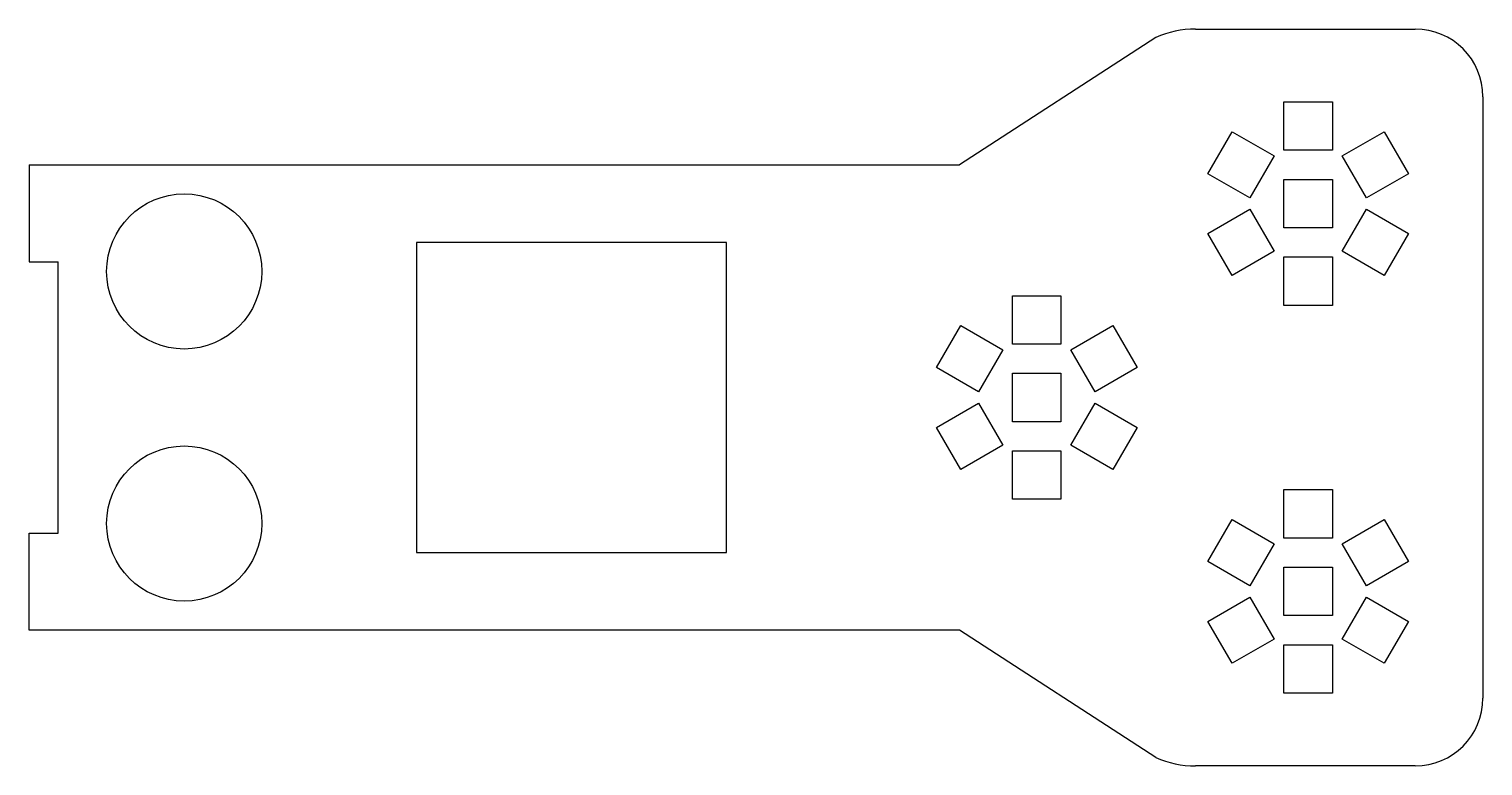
# Model space of a CAD drawing. Header units: millimetres. Extents: x -61 to 89, y -12 to 64.
import ezdxf

# ---------------------------------------------------------------- set-up
doc = ezdxf.new("R2010")
doc.units = ezdxf.units.MM
doc.layers.add('Corte exterior', color=1, linetype='Continuous', true_color=0xff0000)

msp = doc.modelspace()

# ---------------------------------------------------------------- linework, layer by layer
at = {"layer": 'Corte exterior'}
for p, q in [((59.52, 63.75), (82.18, 63.75)), ((55.43, 62.88), (35.18, 49.75)), ((68.64, 56.25), (73.64, 56.25)), ((68.64, 51.25), (68.64, 56.25)), ((73.64, 56.25), (73.64, 51.25)), ((89.18, 56.75), (89.18, -5.25)), ((60.8, 48.83), (63.3, 53.16)), ((63.3, 53.16), (67.63, 50.66)), ((74.66, 50.66), (78.99, 53.16)), ((78.99, 53.16), (81.49, 48.83)), ((73.64, 51.25), (68.64, 51.25)), ((-60.82, 49.75), (35.18, 49.75)), ((-60.82, 49.75), (-60.82, 39.75)), ((67.63, 50.66), (65.13, 46.33)), ((77.16, 46.33), (74.66, 50.66)), ((65.13, 46.33), (60.8, 48.83)), ((68.64, 48.25), (73.64, 48.25)), ((68.64, 43.25), (68.64, 48.25)), ((73.64, 48.25), (73.64, 43.25)), ((81.49, 48.83), (77.16, 46.33)), ((60.8, 42.66), (65.13, 45.16)), ((65.13, 45.16), (67.63, 40.83)), ((74.66, 40.83), (77.16, 45.16)), ((77.16, 45.16), (81.49, 42.66)), ((63.3, 38.33), (60.8, 42.66)), ((73.64, 43.25), (68.64, 43.25)), ((81.49, 42.66), (78.99, 38.33)), ((11.14, 41.75), (-20.86, 41.75)), ((-20.86, 41.75), (-20.86, 9.75)), ((11.14, 9.75), (11.14, 41.75)), ((67.63, 40.83), (63.3, 38.33)), ((78.99, 38.33), (74.66, 40.83)), ((-60.82, 39.75), (-57.82, 39.75)), ((-57.82, 11.75), (-57.82, 39.75)), ((68.64, 40.25), (73.64, 40.25)), ((68.64, 35.25), (68.64, 40.25)), ((73.64, 40.25), (73.64, 35.25)), ((40.64, 36.25), (45.64, 36.25)), ((40.64, 31.25), (40.64, 36.25)), ((45.64, 36.25), (45.64, 31.25)), ((73.64, 35.25), (68.64, 35.25)), ((32.8, 28.83), (35.3, 33.16)), ((35.3, 33.16), (39.63, 30.66)), ((46.66, 30.66), (50.99, 33.16)), ((50.99, 33.16), (53.49, 28.83)), ((39.63, 30.66), (37.13, 26.33)), ((45.64, 31.25), (40.64, 31.25)), ((49.16, 26.33), (46.66, 30.66)), ((37.13, 26.33), (32.8, 28.83)), ((53.49, 28.83), (49.16, 26.33)), ((40.64, 28.25), (45.64, 28.25)), ((40.64, 23.25), (40.64, 28.25)), ((45.64, 28.25), (45.64, 23.25)), ((32.8, 22.66), (37.13, 25.16)), ((37.13, 25.16), (39.63, 20.83)), ((46.66, 20.83), (49.16, 25.16)), ((49.16, 25.16), (53.49, 22.66)), ((35.3, 18.33), (32.8, 22.66)), ((45.64, 23.25), (40.64, 23.25)), ((53.49, 22.66), (50.99, 18.33)), ((39.63, 20.83), (35.3, 18.33)), ((40.64, 20.25), (45.64, 20.25)), ((40.64, 15.25), (40.64, 20.25)), ((45.64, 20.25), (45.64, 15.25)), ((50.99, 18.33), (46.66, 20.83)), ((45.64, 15.25), (40.64, 15.25)), ((68.64, 16.25), (73.64, 16.25)), ((68.64, 11.25), (68.64, 16.25)), ((73.64, 16.25), (73.64, 11.25)), ((60.8, 8.83), (63.3, 13.16)), ((63.3, 13.16), (67.63, 10.66)), ((74.66, 10.66), (78.99, 13.16)), ((78.99, 13.16), (81.49, 8.83)), ((-60.82, 1.75), (-60.82, 11.75)), ((-60.82, 11.75), (-57.82, 11.75)), ((67.63, 10.66), (65.13, 6.33)), ((73.64, 11.25), (68.64, 11.25)), ((77.16, 6.33), (74.66, 10.66)), ((-20.86, 9.75), (11.14, 9.75)), ((65.13, 6.33), (60.8, 8.83)), ((68.64, 8.25), (73.64, 8.25)), ((68.64, 3.25), (68.64, 8.25)), ((73.64, 8.25), (73.64, 3.25)), ((81.49, 8.83), (77.16, 6.33)), ((60.8, 2.66), (65.13, 5.16)), ((65.13, 5.16), (67.63, 0.83)), ((74.66, 0.83), (77.16, 5.16)), ((77.16, 5.16), (81.49, 2.66)), ((73.64, 3.25), (68.64, 3.25)), ((35.18, 1.75), (-60.82, 1.75)), ((55.43, -11.38), (35.18, 1.75)), ((63.3, -1.67), (60.8, 2.66)), ((81.49, 2.66), (78.99, -1.67)), ((67.63, 0.83), (63.3, -1.67)), ((68.64, 0.25), (73.64, 0.25)), ((68.64, -4.75), (68.64, 0.25)), ((73.64, 0.25), (73.64, -4.75)), ((78.99, -1.67), (74.66, 0.83)), ((73.64, -4.75), (68.64, -4.75)), ((82.18, -12.25), (59.52, -12.25))]:
    msp.add_line(p, q, dxfattribs=at)
for centre in [(-44.82, 38.75), (-44.82, 12.75)]:
    msp.add_circle(centre, 8, dxfattribs=at)
for centre, radius, start, end in [((59.52, 53.75), 10, 90, 114.1079), ((82.18, 56.75), 7, 0, 90), ((82.18, -5.25), 7, 270, 0), ((59.52, -2.25), 10, 245.8921, 270)]:
    msp.add_arc(centre, radius, start, end, dxfattribs=at)

doc.saveas('drawing.dxf')
